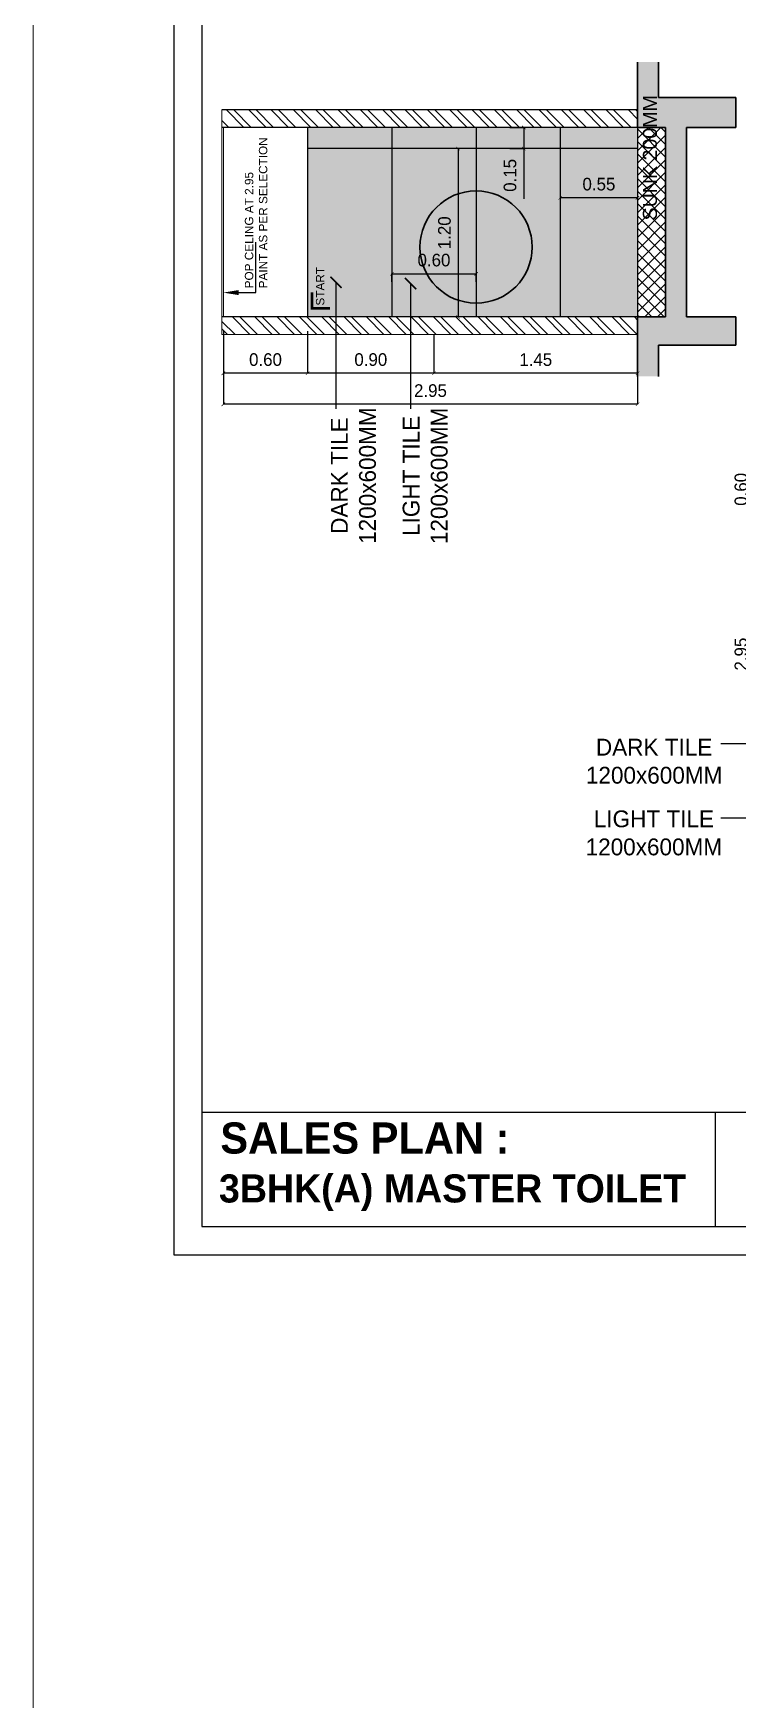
# Model space of a CAD drawing. Header units: metres. Extents: x 494 to 1845, y -666 to 1061.
# Drawn here: x 1814.2 to 1819.22, y 192.56 to 204.43 of the extents above; entities that cross this region are included whole.
import ezdxf
from ezdxf import colors
from ezdxf.entities.mleader import LeaderData, LeaderLine
from ezdxf.math import Vec2, Vec3

# ---------------------------------------------------------------- set-up
doc = ezdxf.new("R2010")
doc.units = ezdxf.units.M
doc.header["$MEASUREMENT"] = 0
doc.linetypes.add('1', pattern=[0])
doc.layers.get('Defpoints').update_dxf_attribs({"color": 12})
for name, color, linetype, lineweight in [('01 WALL', 7, 'Continuous', 25), ('ARCHITECTURAL COMMENTS', 2, 'Continuous', 30), ('DIMENSION', 8, 'Continuous', 5), ('SUNK', 7, 'Continuous', 13), ('VDA - FALSE CEILING', 7, 'Continuous', 5), ('VDA-Col-slab', 1, 'Continuous', 30), ('VDA-WALL', 250, 'Continuous', 25), ('VDA_DARK TILES', 8, 'Continuous', 9), ('VDA_LIGHT TILES', 254, 'Continuous', 5)]:
    doc.layers.add(name, color=color, linetype=linetype, lineweight=lineweight)
for name, color, linetype in [('SHEET', 7, 'Continuous'), ('VDA-DIM', 252, '1'), ('VDA-TEXT', 250, '1'), ('VDA-WALL HATCH', 252, 'Continuous'), ('VDA_TILES', 152, '1')]:
    doc.layers.add(name, color=color, linetype=linetype)
doc.styles.add('0.2', font='arial.ttf', dxfattribs={"height": 0.2})
doc.styles.add('arial', font='arial.ttf', dxfattribs={"height": 0.3})
doc.styles.add('NAME PLATE', font='arial.ttf')
doc.styles.add('RS', font='GOTHIC.TTF')
doc.styles.get("Standard").update_dxf_attribs({"font": 'arial.ttf'})
doc.dimstyles.new('SMALL', dxfattribs={"dimtxt": 0.16, "dimasz": 0.05, "dimexe": 0, "dimexo": 0, "dimgap": 0.05, "dimtad": 0, "dimdec": 1, "dimzin": 0, "dimdsep": 46, "dimtxsty": 'RS', "dimblk": 'ARCHTICK', "dimcen": 2.5, "dimclrd": 256, "dimclre": 256, "dimclrt": 5, "dimadec": 0, "dimazin": 0, "dimtfac": 1, "dimtofl": 0, "dimtmove": 0, "dimatfit": 3, "dimldrblk": 'ARCHTICK', "dimfxl": 0, "dimtolj": 1, "dimtzin": 0, "dimarcsym": 0})
doc.dimstyles.new('SMALL-1', dxfattribs={"dimtxt": 0.16, "dimasz": 0.035, "dimexe": 0, "dimexo": 0.1, "dimgap": 0.05, "dimtad": 1, "dimzin": 0, "dimdsep": 46, "dimtxsty": 'RS', "dimblk": 'DOT', "dimcen": 2.5, "dimclrd": 256, "dimclre": 256, "dimclrt": 5, "dimadec": 0, "dimazin": 0, "dimtfac": 1, "dimtdec": 3, "dimtofl": 0, "dimtmove": 0, "dimatfit": 3, "dimfxl": 0, "dimtolj": 1, "dimtzin": 0, "dimarcsym": 0})

# ---------------------------------------------------------------- blocks, each defined once
blk = doc.blocks.new('_ArchTick')
at = {"color": 0, "linetype": 'ByBlock', "const_width": 0.15}
blk.add_lwpolyline([(-0.5, -0.5), (0.5, 0.5)], dxfattribs=at)
blk = doc.blocks.new('*D997')
at = {"layer": 'Defpoints', "color": 0}
for p in [(1819.338, 201.48), (1819.634, 201.48), (1819.624, 200.879)]:
    blk.add_point(p, dxfattribs=at)
at = {"layer": 'VDA-DIM', "lineweight": -2}
for p, q in [((1819.534, 201.48), (1819.338, 201.48)), ((1819.338, 200.879), (1819.338, 201.48)), ((1819.524, 200.879), (1819.338, 200.879))]:
    blk.add_line(p, q, dxfattribs=at)
at = {"layer": 'VDA-DIM', "lineweight": -2, "xscale": 0.025, "yscale": 0.025, "zscale": 0.025}
for p, rotation in [((1819.338, 201.48), 90), ((1819.338, 200.879), 270)]:
    blk.add_blockref('_ArchTick', p, dxfattribs=dict(at, rotation=rotation))
at = {"layer": 'VDA-DIM', "color": 5, "insert": (1819.241, 201.179), "char_height": 0.09, "attachment_point": 5, "rotation": 90, "style": 'RS'}
blk.add_mtext('\\A1;0.60', dxfattribs=at)
blk = doc.blocks.new('*D998')
at = {"layer": 'Defpoints', "color": 0}
for p in [(1819.338, 201.48), (1819.694, 201.48), (1819.569, 198.53)]:
    blk.add_point(p, dxfattribs=at)
at = {"layer": 'VDA-DIM', "lineweight": -2}
for p, q in [((1819.594, 201.48), (1819.338, 201.48)), ((1819.338, 198.53), (1819.338, 201.48)), ((1819.469, 198.53), (1819.338, 198.53))]:
    blk.add_line(p, q, dxfattribs=at)
at = {"layer": 'VDA-DIM', "lineweight": -2, "xscale": 0.025, "yscale": 0.025, "zscale": 0.025}
for p, rotation in [((1819.338, 201.48), 90), ((1819.338, 198.53), 270)]:
    blk.add_blockref('_ArchTick', p, dxfattribs=dict(at, rotation=rotation))
at = {"layer": 'VDA-DIM', "color": 5, "insert": (1819.241, 200.005), "char_height": 0.09, "attachment_point": 5, "rotation": 90, "style": 'RS'}
blk.add_mtext('\\A1;2.95', dxfattribs=at)
blk = doc.blocks.new('*D1002')
at = {"layer": 'Defpoints', "color": 0}
for p in [(1815.554, 202.407), (1816.154, 202.282), (1815.554, 202.006)]:
    blk.add_point(p, dxfattribs=at)
at = {"layer": 'VDA-DIM', "lineweight": -2}
for p, q in [((1815.554, 202.306), (1815.554, 202.006)), ((1816.154, 202.182), (1816.154, 202.006)), ((1816.154, 202.006), (1815.554, 202.006))]:
    blk.add_line(p, q, dxfattribs=at)
at = {"layer": 'VDA-DIM', "lineweight": -2, "xscale": 0.025, "yscale": 0.025, "zscale": 0.025, "rotation": 180}
blk.add_blockref('_ArchTick', (1815.554, 202.006), dxfattribs=at)
at = {"layer": 'VDA-DIM', "lineweight": -2, "xscale": 0.025, "yscale": 0.025, "zscale": 0.025}
blk.add_blockref('_ArchTick', (1816.154, 202.006), dxfattribs=at)
at = {"layer": 'VDA-DIM', "color": 5, "insert": (1815.854, 202.103), "char_height": 0.09, "attachment_point": 5, "style": 'RS'}
blk.add_mtext('\\A1;0.60', dxfattribs=at)
blk = doc.blocks.new('*D1003')
at = {"layer": 'Defpoints', "color": 0}
for p in [(1815.554, 202.407), (1818.504, 202.282), (1815.554, 201.785)]:
    blk.add_point(p, dxfattribs=at)
at = {"layer": 'VDA-DIM', "lineweight": -2}
for p, q in [((1815.554, 202.085), (1815.554, 201.785)), ((1818.504, 202.085), (1818.504, 201.785)), ((1818.504, 201.785), (1815.554, 201.785))]:
    blk.add_line(p, q, dxfattribs=at)
at = {"layer": 'VDA-DIM', "lineweight": -2, "xscale": 0.025, "yscale": 0.025, "zscale": 0.025, "rotation": 180}
blk.add_blockref('_ArchTick', (1815.554, 201.785), dxfattribs=at)
at = {"layer": 'VDA-DIM', "lineweight": -2, "xscale": 0.025, "yscale": 0.025, "zscale": 0.025}
blk.add_blockref('_ArchTick', (1818.504, 201.785), dxfattribs=at)
at = {"layer": 'VDA-DIM', "color": 5, "insert": (1817.029, 201.882), "char_height": 0.09, "attachment_point": 5, "style": 'RS'}
blk.add_mtext('\\A1;2.95', dxfattribs=at)
blk = doc.blocks.new('*D1004')
at = {"layer": 'Defpoints', "color": 0}
for p in [(1816.154, 202.782), (1817.054, 202.282), (1816.154, 202.006)]:
    blk.add_point(p, dxfattribs=at)
at = {"layer": 'VDA-DIM', "lineweight": -2}
for p, q in [((1816.154, 202.306), (1816.154, 202.006)), ((1817.054, 202.182), (1817.054, 202.006)), ((1817.054, 202.006), (1816.154, 202.006))]:
    blk.add_line(p, q, dxfattribs=at)
at = {"layer": 'VDA-DIM', "lineweight": -2, "xscale": 0.025, "yscale": 0.025, "zscale": 0.025, "rotation": 180}
blk.add_blockref('_ArchTick', (1816.154, 202.006), dxfattribs=at)
at = {"layer": 'VDA-DIM', "lineweight": -2, "xscale": 0.025, "yscale": 0.025, "zscale": 0.025}
blk.add_blockref('_ArchTick', (1817.054, 202.006), dxfattribs=at)
at = {"layer": 'VDA-DIM', "color": 5, "insert": (1816.604, 202.103), "char_height": 0.09, "attachment_point": 5, "style": 'RS'}
blk.add_mtext('\\A1;0.90', dxfattribs=at)
blk = doc.blocks.new('*D1005')
at = {"layer": 'Defpoints', "color": 0}
for p in [(1817.054, 202.383), (1818.504, 202.282), (1817.054, 202.006)]:
    blk.add_point(p, dxfattribs=at)
at = {"layer": 'VDA-DIM', "lineweight": -2}
for p, q in [((1817.054, 202.283), (1817.054, 202.006)), ((1818.504, 202.182), (1818.504, 202.006)), ((1818.504, 202.006), (1817.054, 202.006))]:
    blk.add_line(p, q, dxfattribs=at)
at = {"layer": 'VDA-DIM', "lineweight": -2, "xscale": 0.025, "yscale": 0.025, "zscale": 0.025, "rotation": 180}
blk.add_blockref('_ArchTick', (1817.054, 202.006), dxfattribs=at)
at = {"layer": 'VDA-DIM', "lineweight": -2, "xscale": 0.025, "yscale": 0.025, "zscale": 0.025}
blk.add_blockref('_ArchTick', (1818.504, 202.006), dxfattribs=at)
at = {"layer": 'VDA-DIM', "color": 5, "insert": (1817.779, 202.103), "char_height": 0.09, "attachment_point": 5, "style": 'RS'}
blk.add_mtext('\\A1;1.45', dxfattribs=at)
blk = doc.blocks.new('*D1006')
at = {"layer": 'Defpoints', "color": 0}
for p in [(1817.954, 203.322), (1817.954, 203.256), (1818.504, 203.322)]:
    blk.add_point(p, dxfattribs=at)
at = {"layer": 'VDA-DIM', "lineweight": -2}
for p, q in [((1817.954, 203.256), (1817.954, 203.256)), ((1818.504, 203.256), (1817.954, 203.256)), ((1818.504, 203.256), (1818.504, 203.256))]:
    blk.add_line(p, q, dxfattribs=at)
at = {"layer": 'VDA-DIM', "lineweight": -2, "xscale": 0.025, "yscale": 0.025, "zscale": 0.025, "rotation": 180}
blk.add_blockref('_ArchTick', (1817.954, 203.256), dxfattribs=at)
at = {"layer": 'VDA-DIM', "lineweight": -2, "xscale": 0.025, "yscale": 0.025, "zscale": 0.025}
blk.add_blockref('_ArchTick', (1818.504, 203.256), dxfattribs=at)
at = {"layer": 'VDA-DIM', "color": 5, "insert": (1818.229, 203.353), "char_height": 0.09, "attachment_point": 5, "style": 'RS'}
blk.add_mtext('\\A1;0.55', dxfattribs=at)
blk = doc.blocks.new('*D1007')
at = {"layer": 'Defpoints', "color": 0}
for p in [(1817.354, 203.607), (1817.226, 202.407), (1817.354, 202.407)]:
    blk.add_point(p, dxfattribs=at)
at = {"layer": 'VDA-DIM', "lineweight": -2}
for p, q in [((1817.254, 203.607), (1817.226, 203.607)), ((1817.226, 203.607), (1817.226, 202.407)), ((1817.254, 202.407), (1817.226, 202.407))]:
    blk.add_line(p, q, dxfattribs=at)
at = {"layer": 'VDA-DIM', "lineweight": -2, "xscale": 0.025, "yscale": 0.025, "zscale": 0.025}
for p, rotation in [((1817.226, 203.607), 90), ((1817.226, 202.407), 270)]:
    blk.add_blockref('_ArchTick', p, dxfattribs=dict(at, rotation=rotation))
at = {"layer": 'VDA-DIM', "color": 5, "insert": (1817.129, 203.007), "char_height": 0.09, "attachment_point": 5, "rotation": 90, "style": 'RS'}
blk.add_mtext('\\A1;1.20', dxfattribs=at)
blk = doc.blocks.new('*D1008')
at = {"layer": 'Defpoints', "color": 0}
for p in [(1817.354, 202.714), (1816.754, 202.557), (1817.354, 202.557)]:
    blk.add_point(p, dxfattribs=at)
at = {"layer": 'VDA-DIM', "lineweight": -2}
for p, q in [((1816.754, 202.657), (1816.754, 202.714)), ((1816.754, 202.714), (1817.354, 202.714)), ((1817.354, 202.657), (1817.354, 202.714))]:
    blk.add_line(p, q, dxfattribs=at)
at = {"layer": 'VDA-DIM', "lineweight": -2, "xscale": 0.025, "yscale": 0.025, "zscale": 0.025, "rotation": 180}
blk.add_blockref('_ArchTick', (1816.754, 202.714), dxfattribs=at)
at = {"layer": 'VDA-DIM', "lineweight": -2, "xscale": 0.025, "yscale": 0.025, "zscale": 0.025}
blk.add_blockref('_ArchTick', (1817.354, 202.714), dxfattribs=at)
at = {"layer": 'VDA-DIM', "color": 5, "insert": (1817.054, 202.812), "char_height": 0.09, "attachment_point": 5, "style": 'RS'}
blk.add_mtext('\\A1;0.60', dxfattribs=at)
blk = doc.blocks.new('*D1055')
at = {"layer": 'Defpoints', "color": 0}
for p in [(1817.694, 203.757), (1817.694, 203.607), (1817.694, 203.607)]:
    blk.add_point(p, dxfattribs=at)
at = {"layer": 'VDA-DIM', "lineweight": -2}
for p, q in [((1817.594, 203.757), (1817.694, 203.757)), ((1817.694, 203.757), (1817.694, 203.607)), ((1817.594, 203.607), (1817.694, 203.607)), ((1817.694, 203.607), (1817.694, 203.249))]:
    blk.add_line(p, q, dxfattribs=at)
at = {"layer": 'VDA-DIM', "lineweight": -2, "xscale": 0.025, "yscale": 0.025, "zscale": 0.025}
for p, rotation in [((1817.694, 203.757), 90), ((1817.694, 203.607), 270)]:
    blk.add_blockref('_ArchTick', p, dxfattribs=dict(at, rotation=rotation))
at = {"layer": 'VDA-DIM', "color": 5, "insert": (1817.596, 203.416), "char_height": 0.09, "attachment_point": 5, "rotation": 90, "style": 'RS'}
blk.add_mtext('\\A1;0.15', dxfattribs=at)

msp = doc.modelspace()

# ---------------------------------------------------------------- hatches: boundary and pattern name
at = {"layer": 'SUNK'}
h = msp.add_hatch(dxfattribs=at)
h.set_pattern_fill('ANSI37', color=43, scale=0.5, angle=180)
h.set_pattern_definition([(225, (2189.41467, -1055.025375), (0.0441941738, -0.0441941738), []), (315, (2189.41467, -1055.025375), (0.0441941738, 0.0441941738), [])])
h.paths.add_polyline_path([(1818.5038, 202.4073), (1818.7038, 202.4073), (1818.7038, 203.7573), (1818.5038, 203.7573), (1818.5038, 202.4073)])
at = {"layer": 'VDA-WALL HATCH'}
h = msp.add_hatch(color=8, dxfattribs=at)
h.dxf.hatch_style = 1
h.paths.add_polyline_path([(1818.5038, 204.2226), (1818.5038, 203.8823), (1818.5038, 203.7573), (1818.7038, 203.7573), (1818.7038, 202.4073), (1818.5038, 202.4073), (1818.5038, 202.2823), (1818.5038, 201.9835), (1818.6538, 201.9835), (1818.6538, 202.2073), (1819.2038, 202.2073), (1819.2038, 202.4073), (1818.8538, 202.4073), (1818.8538, 203.7573), (1819.2038, 203.7573), (1819.2038, 203.9698), (1818.6538, 203.9698), (1818.6538, 204.2226)])
h = msp.add_hatch(dxfattribs=at)
h.set_pattern_fill('ANSI32', color=256, scale=0.3, angle=270)
h.set_pattern_definition([(135, (2189.41467, -1055.02537), (-0.079549513, -0.079549513), []), (135, (2189.41467, -1054.97234), (-0.079549513, -0.079549513), [])])
h.paths.add_polyline_path([(1815.5438, 202.2823), (1818.5038, 202.2823), (1818.5038, 202.4073), (1815.5438, 202.4073)])
h.paths.add_polyline_path([(1815.5438, 203.7573), (1818.5038, 203.7573), (1818.5038, 203.8823), (1815.5438, 203.8823)])
at = {"layer": 'VDA_DARK TILES', "lineweight": 25, "true_color": 0x939598}
h = msp.add_hatch(color=252, dxfattribs=at)
h.dxf.hatch_style = 1
h.paths.add_polyline_path([(1816.1538, 202.5573), (1816.7538, 202.5573), (1816.7538, 203.7573), (1816.1538, 203.7573)])
h.paths.add_polyline_path([(1816.7538, 202.4073), (1816.7538, 202.5573), (1816.1538, 202.5573), (1816.1538, 202.4073)])
h = msp.add_hatch(color=252, dxfattribs=at)
h.dxf.hatch_style = 1
h.paths.add_polyline_path([(1817.3538, 202.5573), (1817.9538, 202.5573), (1817.9538, 203.7573), (1817.3538, 203.7573)])
h.paths.add_polyline_path([(1817.9538, 202.4073), (1817.9538, 202.5573), (1817.3538, 202.5573), (1817.3538, 202.4073)])
at = {"layer": 'VDA_LIGHT TILES', "true_color": 0xe3e3e3}
h = msp.add_hatch(color=254, dxfattribs=at)
h.dxf.hatch_style = 1
h.paths.add_polyline_path([(1816.7538, 202.5573), (1817.3538, 202.5573), (1817.3538, 203.7573), (1816.7538, 203.7573)])
h.paths.add_polyline_path([(1817.3538, 202.4073), (1817.3538, 202.5573), (1816.7538, 202.5573), (1816.7538, 202.4073)])
h = msp.add_hatch(color=254, dxfattribs=at)
h.dxf.hatch_style = 1
h.paths.add_polyline_path([(1818.5038, 202.5573), (1817.9538, 202.5573), (1817.9538, 203.7573), (1818.5038, 203.7573)])
h.paths.add_polyline_path([(1818.5038, 202.4073), (1818.5038, 202.4073), (1817.9538, 202.4073), (1817.9538, 202.5573), (1818.5038, 202.5573)])

# ---------------------------------------------------------------- linework, layer by layer
for p, q in [((1818.5038, 204.1213), (1818.5038, 202.0443)), ((1818.5038, 203.9952), (1818.5038, 201.9717))]:
    msp.add_line(p, q)
at = {"layer": '01 WALL'}
for p, q in [((1815.4002, 196.741), (1826.2591, 196.741)), ((1819.0584, 195.9259), (1819.0584, 196.741))]:
    msp.add_line(p, q, dxfattribs=at)
at = {"layer": '01 WALL', "color": 23, "const_width": 0.02}
msp.add_lwpolyline([(1816.1855, 202.5825), (1816.1855, 202.4682), (1816.3143, 202.4682)], dxfattribs=at)
at = {"layer": 'ARCHITECTURAL COMMENTS'}
msp.add_circle((1817.3538, 202.9055), 0.3997, dxfattribs=at)
at = {"layer": 'DIMENSION', "color": 6}
msp.add_line((1814.2002, 309.0934), (1814.2002, 141.9928), dxfattribs=at)
at = {"layer": 'SHEET'}
for points in [[(1826.4591, 211.6492), (1815.2002, 211.6492), (1815.2002, 195.7259), (1826.4591, 195.7259)], [(1826.2591, 211.4492), (1815.4002, 211.4492), (1815.4002, 195.9259), (1826.2591, 195.9259)]]:
    msp.add_lwpolyline(points, close=True, dxfattribs=at)
at = {"layer": 'VDA - FALSE CEILING', "color": 18, "lineweight": 20}
for p, q in [((1815.5438, 203.8823), (1815.5438, 202.2823)), ((1815.5538, 203.7573), (1815.5538, 202.4073)), ((1818.5038, 202.2823), (1815.5438, 202.2823))]:
    msp.add_line(p, q, dxfattribs=at)
at = {"layer": 'VDA-Col-slab'}
for p, q in [((1818.5038, 203.7573), (1818.5038, 204.2226)), ((1818.6538, 203.9698), (1818.6538, 204.2226)), ((1818.6538, 203.9698), (1819.2038, 203.9698)), ((1819.2038, 203.7573), (1819.2038, 203.9698)), ((1818.7038, 203.7573), (1818.5038, 203.7573)), ((1818.7038, 202.4073), (1818.7038, 203.7573)), ((1819.2038, 203.7573), (1818.8538, 203.7573)), ((1818.8538, 202.4073), (1818.8538, 203.7573)), ((1818.5038, 201.9835), (1818.5038, 202.4073)), ((1818.7038, 202.4073), (1818.5038, 202.4073)), ((1818.8538, 202.4073), (1819.2038, 202.4073)), ((1819.2038, 202.2073), (1819.2038, 202.4073)), ((1818.6538, 202.2073), (1819.2038, 202.2073)), ((1818.6538, 201.9835), (1818.6538, 202.2073))]:
    msp.add_line(p, q, dxfattribs=at)
at = {"layer": 'VDA-Col-slab', "color": 18, "lineweight": -3, "true_color": 0x000000}
msp.add_line((1818.5038, 203.7573), (1818.5038, 202.4073), dxfattribs=at)
at = {"layer": 'VDA-WALL'}
for p, q in [((1818.5038, 203.8823), (1815.5438, 203.8823)), ((1818.5038, 203.7573), (1815.5438, 203.7573)), ((1818.5038, 202.4073), (1815.5438, 202.4073))]:
    msp.add_line(p, q, dxfattribs=at)
at = {"layer": 'VDA_TILES', "color": 0}
for p, q in [((1816.1538, 203.7573), (1816.1538, 202.4073)), ((1816.7538, 203.7573), (1816.7538, 202.4073)), ((1817.3538, 203.7573), (1817.3538, 202.4073)), ((1817.9538, 203.7573), (1817.9538, 202.4073)), ((1818.5038, 203.6073), (1816.1538, 203.6073))]:
    msp.add_line(p, q, dxfattribs=at)

# ---------------------------------------------------------------- texts
at = {"layer": 'SHEET', "width": 5.702789, "attachment_point": 5, "style": 'NAME PLATE'}
for s, insert, char_height in [('{\\fCentury Gothic|b1|i0|c0|p34;SALES PLAN :}', (1816.5621, 196.556), 0.221775), ('{\\fCentury Gothic|b1|i0|c0|p34;3BHK(A) MASTER TOILET}', (1817.1867, 196.1681), 0.2)]:
    msp.add_mtext(s, dxfattribs=dict(at, insert=insert, char_height=char_height))
at = {"layer": 'VDA-TEXT', "rotation": 90}
for s, insert, char_height, width, attachment_point, style in [('SUNK 200MM', (1818.5423, 203.0951), 0.1, 1.314504061156185e-11, 1, 'arial'), ('POP CELING AT 2.95\\PPAINT AS PER SELECTION', (1815.7071, 202.6111), 0.06, 1.314504061156185e-11, 1, 'arial'), ('{\\fCentury Gothic|b0|i0|c0|p34;DARK TILE \\P1200x600MM}', (1816.3203, 201.2768), 0.12, 1.394661, 2, '0.2'), ('{\\fCentury Gothic|b0|i0|c0|p34;LIGHT TILE \\P1200x600MM', (1816.8311, 201.2748), 0.12, 1.394661, 2, '0.2')]:
    msp.add_mtext(s, dxfattribs=dict(at, insert=insert, char_height=char_height, width=width, attachment_point=attachment_point, style=style))
at = {"layer": 'VDA-TEXT', "color": 7, "insert": (1816.2741, 202.151), "char_height": 0.06, "width": 0.951781, "attachment_point": 7, "rotation": 90, "style": 'arial'}
msp.add_mtext('\\pi0.33747;START ', dxfattribs=at)
at = {"layer": 'VDA-TEXT', "char_height": 0.12, "width": 1.394661, "attachment_point": 2, "style": '0.2'}
for s, insert in [('{\\fCentury Gothic|b0|i0|c0|p34;DARK TILE \\P1200x600MM}', (1818.6223, 199.4022)), ('{\\fCentury Gothic|b0|i0|c0|p34;LIGHT TILE \\P1200x600MM', (1818.6204, 198.8915))]:
    msp.add_mtext(s, dxfattribs=dict(at, insert=insert))

# ---------------------------------------------------------------- dimensions: what is measured, and where the dimension line sits
at = {"layer": 'VDA-DIM'}
for base, p1, p2, angle, picture, middle in [((1817.6935, 203.6073), (1817.6935, 203.7573), (1817.6935, 203.6073), 90, '*D1055', (1817.5963, 203.4155)), ((1817.226, 202.4073), (1817.3538, 203.6073), (1817.3538, 202.4073), 270, '*D1007', (1817.1287, 203.0073)), ((1817.9538, 203.2561), (1818.5038, 203.3223), (1817.9538, 203.3223), 180, '*D1006', (1818.2288, 203.3533)), ((1816.1538, 202.0058), (1817.0538, 202.2823), (1816.1538, 202.7823), 180, '*D1004', (1816.6038, 202.1031)), ((1817.3538, 202.7143), (1816.7538, 202.5573), (1817.3538, 202.5573), 180, '*D1008', (1817.0538, 202.8116)), ((1815.5538, 202.0058), (1816.1538, 202.2823), (1815.5538, 202.4073), 180, '*D1002', (1815.8538, 202.1031)), ((1815.5538, 201.785), (1818.5038, 202.2823), (1815.5538, 202.4073), 180, '*D1003', (1817.0288, 201.8823)), ((1817.0538, 202.0058), (1818.5038, 202.2823), (1817.0538, 202.3829), 180, '*D1005', (1817.7788, 202.1031)), ((1819.3378, 201.4797), (1819.6239, 200.8791), (1819.6341, 201.4797), 90, '*D997', (1819.2405, 201.1794)), ((1819.3378, 201.4797), (1819.5689, 198.5297), (1819.6939, 201.4797), 90, '*D998', (1819.2405, 200.0047))]:
    dim = msp.add_linear_dim(base=base, p1=p1, p2=p2, angle=angle, dimstyle='SMALL-1', override={"dimtxt": 0.09, "dimasz": 0.025, "dimblk": 'ArchTick'}, dxfattribs=at)
    dim.commit()
    dim.dimension.update_dxf_attribs({"geometry": picture, "text_midpoint": middle})

# ---------------------------------------------------------------- leaders
at = {"layer": 'VDA-TEXT', "color": 1}
for points in [[(1816.356, 202.6531, -0.0041), (1816.356, 202.2453, -0.0041), (1816.356, 201.7523, -0.0041)], [(1816.887, 202.6449, -0.0013), (1816.887, 201.7523, -0.0013)], [(1820.6829, 199.3629, -0.0015), (1819.5908, 199.3666, -0.0015), (1819.0978, 199.3666, -0.0015)], [(1820.5852, 198.8356, 0.0014), (1819.0978, 198.8356, 0.0014)]]:
    msp.add_leader(points, dimstyle='SMALL', override={"dimasz": 0.08, "dimfxl": 0.3, "dimarcsym": 1}, dxfattribs=at)
at = {"layer": 'VDA-TEXT', "color": 252}
ml = msp.add_multileader_mtext('Standard', dxfattribs=at)
ml.set_content('', color=252)
ml.set_leader_properties()
ml.build(insert=Vec2(0, 0))
ml.multileader.update_dxf_attribs({"dogleg_length": 0.36, "arrow_head_size": 0.11})
ctx = ml.context
ctx.base_point, ctx.char_height, ctx.arrow_head_size, ctx.landing_gap_size, ctx.plane_origin, ctx.plane_x_axis, ctx.plane_y_axis = Vec3(1815.7855, 202.9407), 0.18, 0.11, 0.09, Vec3(1815.5538, 202.5807), Vec3(0, 1), Vec3(-1, 0)
notes = []
notes.append((ctx, [(0, (1, 1, 0), (1815.7855, 202.5807), (0, 1), 0.36, [(0, [(1815.5538, 202.5807)], 0, [])])]))
ctx.mtext.insert, ctx.mtext.text_direction, ctx.mtext.rotation, ctx.mtext.flow_direction = Vec3(1815.6955, 203.0307), Vec3(0, 1), 1.5707963, 5
for ctx, leaders in notes:
    for number, flags, end, landing, length, lines in leaders:
        leader = LeaderData()
        leader.index, (leader.has_last_leader_line, leader.has_dogleg_vector, leader.attachment_direction) = number, flags
        leader.last_leader_point, leader.dogleg_vector, leader.dogleg_length = Vec3(end), Vec3(landing), length
        for number, points, colour, breaks in lines:
            line = LeaderLine()
            line.index, line.vertices, line.color, line.breaks = number, Vec3.list(points), colors.encode_raw_color(colour), breaks
            leader.lines.append(line)
        ctx.leaders.append(leader)

doc.saveas('drawing.dxf')
